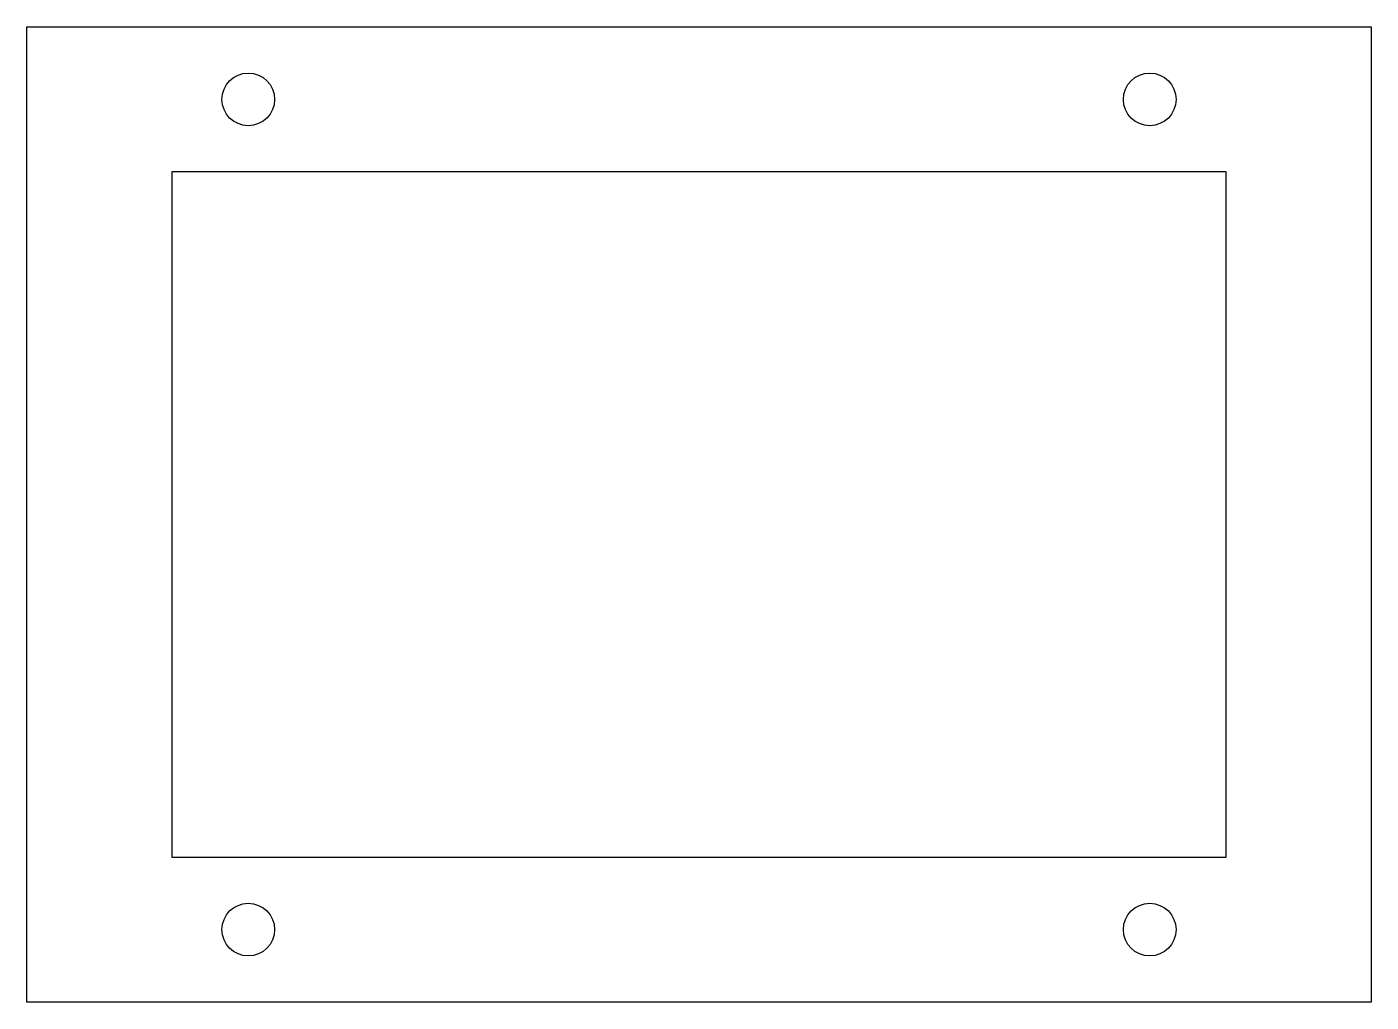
# Model space of a CAD drawing. Extents: x 98 to 200, y 68 to 142.
import ezdxf

# ---------------------------------------------------------------- set-up
doc = ezdxf.new("R2010")
doc.units = 0
doc.layers.add('View021', color=7, linetype='CONTINUOUS')

msp = doc.modelspace()

# ---------------------------------------------------------------- linework, layer by layer
at = {"layer": 'View021'}
for p, q in [((97.5, 142), (199.5, 142)), ((97.5, 68), (97.5, 142)), ((199.5, 142), (199.5, 68)), ((188.5, 131), (108.5, 131)), ((108.5, 131), (108.5, 79)), ((188.5, 79), (188.5, 131)), ((108.5, 79), (188.5, 79)), ((199.5, 68), (97.5, 68))]:
    msp.add_line(p, q, dxfattribs=at)
for centre in [(114.3, 136.5), (182.7, 136.5), (114.3, 73.5), (182.7, 73.5)]:
    msp.add_circle(centre, 2, dxfattribs=at)

doc.saveas('drawing.dxf')
